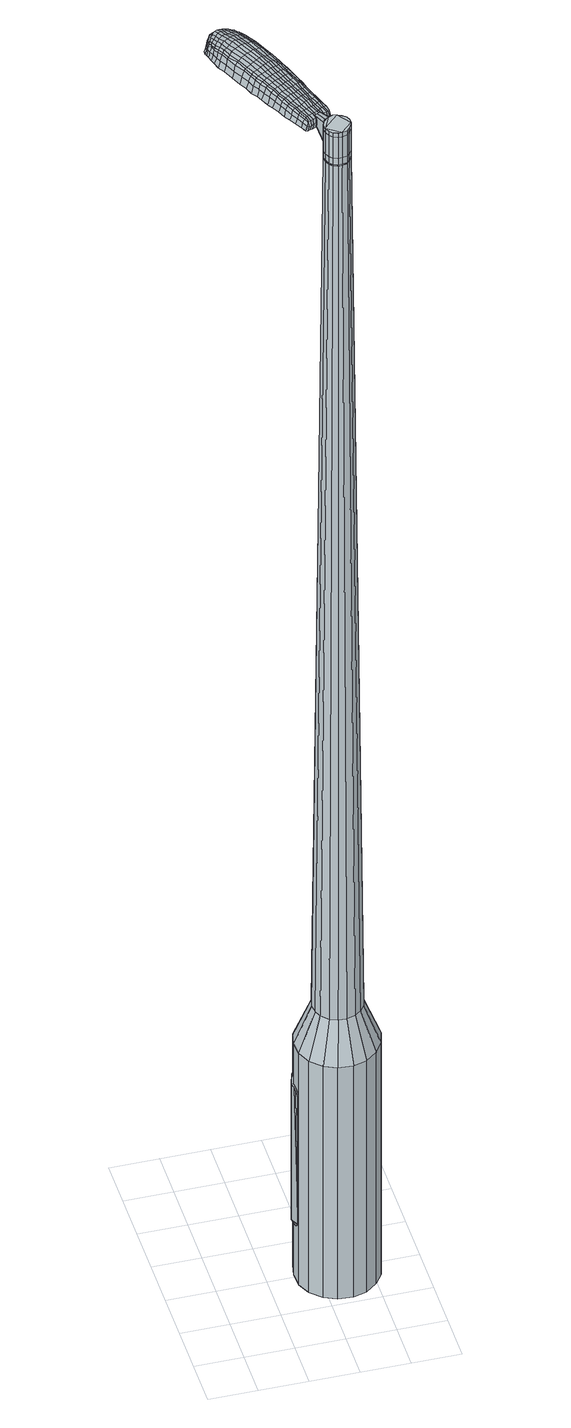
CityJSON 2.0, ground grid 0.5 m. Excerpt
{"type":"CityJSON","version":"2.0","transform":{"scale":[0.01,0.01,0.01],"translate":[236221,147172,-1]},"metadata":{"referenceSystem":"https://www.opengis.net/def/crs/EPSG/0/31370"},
"CityObjects":{
"object1":{"type":"GenericCityObject","attributes":{"cluster":479,"mean_distance_to_centroid":0.222,"new_centroid_x":236222.21,"new_centroid_y":147172.98,"mean_distance_to_camera":14.02,"H1":14.07,"H2":14.28,"Z_final":111.53,"cluster2":-1,"proj_x":236231.33,"proj_y":147168.62,"id_line":53788,"bearing_l":25.6,"distance":10.11,"orientation":"left","G_obj":115.6},"geometry":[{"type":"MultiSurface","lod":"2","boundaries":[[[0,1,2,3]],[[1,4,5,2]],[[4,6,7,5]],[[6,8,9,7]],[[8,10,11,9]],[[10,12,13,11]],[[12,14,15,13]],[[14,16,17,15]],[[16,18,19,17]],[[18,20,21,19]],[[20,22,23,21]],[[22,24,25,23]],[[24,26,27,25]],[[26,28,29,27]],[[28,30,31,29]],[[30,32,33,31]],[[32,34,35,33]],[[34,0,3,35]],[[36,37,38,39]],[[38,40,41,42]],[[41,43,42]],[[42,44,45,46]],[[45,47,46]],[[46,48,49,50]],[[49,51,50]],[[42,46,50,38]],[[50,52,39,38]],[[53,36,39]],[[2,5,7,35]],[[7,9,11,15]],[[11,13,15]],[[15,17,19,23]],[[19,21,23]],[[23,25,27,31]],[[27,29,31]],[[15,23,31,7]],[[31,33,35,7]],[[3,2,35]],[[1,0,54,55]],[[0,34,56,54]],[[34,32,57,56]],[[32,30,58,57]],[[30,28,59,58]],[[28,26,60,59]],[[26,24,61,60]],[[24,22,62,61]],[[22,20,63,62]],[[20,18,64,63]],[[18,16,65,64]],[[16,14,66,65]],[[14,12,67,66]],[[12,10,68,67]],[[10,8,69,68]],[[8,6,70,69]],[[6,4,71,70]],[[4,1,55,71]],[[55,54,72,73]],[[54,56,74,72]],[[56,57,75,74]],[[57,58,76,75]],[[58,59,77,76]],[[59,60,78,77]],[[60,61,79,78]],[[61,62,80,79]],[[62,63,81,80]],[[63,64,82,81]],[[64,65,83,82]],[[65,66,84,83]],[[66,67,85,84]],[[67,68,86,85]],[[68,69,87,86]],[[69,70,88,87]],[[70,71,89,88]],[[71,55,73,89]],[[72,90,91,92]],[[93,94,90,72]],[[75,95,94,93]],[[96,97,95,75]],[[77,98,97,96]],[[99,100,98,77]],[[101,102,100,99]],[[103,104,102,101]],[[81,105,104,103]],[[106,107,105,81]],[[83,108,107,106]],[[84,109,108,83]],[[85,110,109,84]],[[111,112,110,85]],[[113,114,112,111]],[[88,115,114,113]],[[89,116,115,88]],[[92,91,116,89]],[[117,118,119,120]],[[121,117,120,122]],[[123,121,122,124]],[[125,123,124,126]],[[127,125,126,128]],[[129,127,128,130]],[[131,129,130,132]],[[133,131,132,134]],[[135,133,134,136]],[[137,135,136,138]],[[139,137,138,140]],[[141,139,140,142]],[[143,141,142,144]],[[145,143,144,146]],[[147,145,146,148]],[[149,147,148,150]],[[73,72,92]],[[74,93,72]],[[74,75,93]],[[76,96,75]],[[76,77,96]],[[78,99,77]],[[78,79,101,99]],[[79,80,103,101]],[[80,81,103]],[[82,106,81]],[[82,83,106]],[[86,111,85]],[[86,87,113,111]],[[87,88,113]],[[73,92,89]],[[151,91,90]],[[151,116,91]],[[152,114,115]],[[152,153,112,114]],[[153,110,112]],[[154,107,108]],[[154,105,107]],[[155,104,105]],[[155,156,102,104]],[[156,157,100,102]],[[157,98,100]],[[158,97,98]],[[158,95,97]],[[159,94,95]],[[159,90,94]],[[39,52,149,160]],[[151,90,161,150]],[[53,39,160,118]],[[90,159,119,161]],[[36,53,118,117]],[[159,95,120,119]],[[37,36,117,121]],[[95,158,122,120]],[[38,37,121,123]],[[158,98,124,122]],[[40,38,123,125]],[[98,157,126,124]],[[41,40,125,127]],[[157,156,128,126]],[[43,41,127,129]],[[156,155,130,128]],[[42,43,129,131]],[[155,105,132,130]],[[44,42,131,133]],[[105,154,134,132]],[[45,44,133,135]],[[154,108,136,134]],[[47,45,135,137]],[[108,109,138,136]],[[46,47,137,139]],[[109,110,140,138]],[[48,46,139,141]],[[110,153,142,140]],[[49,48,141,143]],[[153,152,144,142]],[[51,49,143,145]],[[152,115,146,144]],[[50,51,145,147]],[[115,116,148,146]],[[52,50,147,149]],[[116,151,150,148]],[[149,150,162,163]],[[150,161,164,162]],[[161,119,165,164]],[[119,118,166,165]],[[118,160,167,166]],[[160,149,163,167]],[[168,169,170,171]],[[172,168,171,173]],[[168,172,174,175]],[[169,168,175,176]],[[177,178,179,180]],[[181,177,180,182]],[[177,181,183,184]],[[178,177,184,185]],[[186,187,188,189]],[[190,186,189,191]],[[186,190,192,193]],[[187,186,193,194]],[[195,196,197,198]],[[199,195,198,200]],[[195,199,201,202]],[[196,195,202,203]],[[204,205,206,207]],[[208,204,207,209]],[[204,208,210,211]],[[205,204,211,212]],[[213,214,215,216]],[[217,213,216,218]],[[213,217,219,220]],[[214,213,220,221]],[[222,223,224,225]],[[214,222,225,215]],[[222,214,221,226]],[[223,222,226,227]],[[228,229,230,231]],[[223,228,231,224]],[[228,223,227,232]],[[229,228,232,233]],[[234,172,173,235]],[[229,234,235,230]],[[234,229,233,236]],[[172,234,236,174]],[[237,238,239,240]],[[241,237,240,242]],[[237,241,243,244]],[[238,237,244,245]],[[246,247,248,249]],[[238,246,249,239]],[[246,238,245,250]],[[247,246,250,251]],[[252,253,254,255]],[[247,252,255,248]],[[252,247,251,256]],[[253,252,256,257]],[[258,259,260,261]],[[253,258,261,254]],[[258,253,257,262]],[[259,258,262,263]],[[264,169,176,265]],[[259,264,265,260]],[[264,259,263,266]],[[169,264,266,170]],[[267,268,269,270]],[[271,267,270,272]],[[267,271,273,274]],[[268,267,274,275]],[[276,277,278,279]],[[268,276,279,269]],[[276,268,275,280]],[[277,276,280,281]],[[282,283,284,285]],[[277,282,285,278]],[[282,277,281,286]],[[283,282,286,287]],[[288,181,182,289]],[[283,288,289,284]],[[288,283,287,290]],[[181,288,290,183]],[[291,292,293,294]],[[295,291,294,296]],[[291,295,297,298]],[[292,291,298,299]],[[300,301,302,303]],[[292,300,303,293]],[[300,292,299,304]],[[301,300,304,305]],[[306,307,308,309]],[[301,306,309,302]],[[306,301,305,310]],[[307,306,310,311]],[[312,313,314,315]],[[307,312,315,308]],[[312,307,311,316]],[[313,312,316,317]],[[318,178,185,319]],[[313,318,319,314]],[[318,313,317,320]],[[178,318,320,179]],[[321,207,206,322]],[[323,321,322,324]],[[321,323,325,326]],[[207,321,326,209]],[[327,323,324,328]],[[329,327,328,330]],[[327,329,331,332]],[[323,327,332,325]],[[333,329,330,334]],[[335,333,334,336]],[[333,335,337,338]],[[329,333,338,331]],[[339,335,336,340]],[[341,339,340,342]],[[339,341,343,344]],[[335,339,344,337]],[[345,341,342,346]],[[196,345,346,197]],[[345,196,203,347]],[[341,345,347,343]],[[348,349,194,193]],[[350,348,193,192]],[[348,350,351,352]],[[349,348,352,353]],[[354,355,353,352]],[[356,354,352,351]],[[354,356,357,358]],[[355,354,358,359]],[[360,361,359,358]],[[362,360,358,357]],[[360,362,363,364]],[[361,360,364,365]],[[366,367,365,364]],[[368,366,364,363]],[[366,368,201,199]],[[367,366,199,200]],[[369,370,371,372]],[[271,369,372,273]],[[369,271,272,373]],[[370,369,373,374]],[[375,190,191,376]],[[370,375,376,371]],[[375,370,374,377]],[[190,375,377,192]],[[378,379,380,381]],[[217,378,381,219]],[[378,217,218,382]],[[379,378,382,383]],[[384,385,386,387]],[[379,384,387,380]],[[384,379,383,388]],[[385,384,388,389]],[[390,187,194,391]],[[385,390,391,386]],[[390,385,389,392]],[[187,390,392,188]],[[393,394,395,396]],[[175,393,396,176]],[[393,175,174,397]],[[394,393,397,398]],[[399,400,401,402]],[[394,399,402,395]],[[399,394,398,403]],[[400,399,403,404]],[[405,198,197,406]],[[400,405,406,401]],[[405,400,404,407]],[[198,405,407,200]],[[408,409,410,411]],[[180,408,411,182]],[[408,180,179,412]],[[409,408,412,413]],[[414,202,201,415]],[[409,414,415,410]],[[414,409,413,416]],[[202,414,416,203]],[[417,418,419,420]],[[295,417,420,297]],[[417,295,296,421]],[[418,417,421,422]],[[423,208,209,424]],[[418,423,424,419]],[[423,418,422,425]],[[208,423,425,210]],[[426,427,428,429]],[[241,426,429,243]],[[426,241,242,430]],[[427,426,430,431]],[[432,433,434,435]],[[427,432,435,428]],[[432,427,431,436]],[[433,432,436,437]],[[438,205,212,439]],[[433,438,439,434]],[[438,433,437,440]],[[205,438,440,206]],[[441,442,431,430]],[[240,441,430,242]],[[441,240,239,443]],[[442,441,443,444]],[[445,446,437,436]],[[442,445,436,431]],[[445,442,444,447]],[[446,445,447,448]],[[449,322,206,440]],[[446,449,440,437]],[[449,446,448,450]],[[322,449,450,324]],[[451,452,453,454]],[[298,451,454,299]],[[451,298,297,420]],[[452,451,420,419]],[[455,326,325,456]],[[452,455,456,453]],[[455,452,419,424]],[[326,455,424,209]],[[457,458,444,443]],[[249,457,443,239]],[[457,249,248,459]],[[458,457,459,460]],[[461,462,448,447]],[[458,461,447,444]],[[461,458,460,463]],[[462,461,463,464]],[[465,328,324,450]],[[462,465,450,448]],[[465,462,464,466]],[[328,465,466,330]],[[467,468,469,470]],[[304,467,470,305]],[[467,304,299,454]],[[468,467,454,453]],[[471,332,331,472]],[[468,471,472,469]],[[471,468,453,456]],[[332,471,456,325]],[[473,474,460,459]],[[255,473,459,248]],[[473,255,254,475]],[[474,473,475,476]],[[477,478,464,463]],[[474,477,463,460]],[[477,474,476,479]],[[478,477,479,480]],[[481,334,330,466]],[[478,481,466,464]],[[481,478,480,482]],[[334,481,482,336]],[[483,484,485,486]],[[310,483,486,311]],[[483,310,305,470]],[[484,483,470,469]],[[487,338,337,488]],[[484,487,488,485]],[[487,484,469,472]],[[338,487,472,331]],[[489,490,476,475]],[[261,489,475,254]],[[489,261,260,491]],[[490,489,491,492]],[[493,494,480,479]],[[490,493,479,476]],[[493,490,492,495]],[[494,493,495,496]],[[497,340,336,482]],[[494,497,482,480]],[[497,494,496,498]],[[340,497,498,342]],[[499,500,501,502]],[[316,499,502,317]],[[499,316,311,486]],[[500,499,486,485]],[[503,344,343,504]],[[500,503,504,501]],[[503,500,485,488]],[[344,503,488,337]],[[505,506,492,491]],[[265,505,491,260]],[[505,265,176,396]],[[506,505,396,395]],[[507,508,496,495]],[[506,507,495,492]],[[507,506,395,402]],[[508,507,402,401]],[[509,346,342,498]],[[508,509,498,496]],[[509,508,401,406]],[[346,509,406,197]],[[510,511,413,412]],[[320,510,412,179]],[[510,320,317,502]],[[511,510,502,501]],[[512,347,203,416]],[[511,512,416,413]],[[512,511,501,504]],[[347,512,504,343]],[[513,514,374,373]],[[270,513,373,272]],[[513,270,269,515]],[[514,513,515,516]],[[517,350,192,377]],[[514,517,377,374]],[[517,514,516,518]],[[350,517,518,351]],[[519,520,521,522]],[[220,519,522,221]],[[519,220,219,381]],[[520,519,381,380]],[[523,524,525,526]],[[520,523,526,521]],[[523,520,380,387]],[[524,523,387,386]],[[527,349,353,528]],[[524,527,528,525]],[[527,524,386,391]],[[349,527,391,194]],[[529,530,516,515]],[[279,529,515,269]],[[529,279,278,531]],[[530,529,531,532]],[[533,356,351,518]],[[530,533,518,516]],[[533,530,532,534]],[[356,533,534,357]],[[535,536,537,538]],[[226,535,538,227]],[[535,226,221,522]],[[536,535,522,521]],[[539,540,541,542]],[[536,539,542,537]],[[539,536,521,526]],[[540,539,526,525]],[[543,355,359,544]],[[540,543,544,541]],[[543,540,525,528]],[[355,543,528,353]],[[545,546,532,531]],[[285,545,531,278]],[[545,285,284,547]],[[546,545,547,548]],[[549,362,357,534]],[[546,549,534,532]],[[549,546,548,550]],[[362,549,550,363]],[[551,552,553,554]],[[232,551,554,233]],[[551,232,227,538]],[[552,551,538,537]],[[555,556,557,558]],[[552,555,558,553]],[[555,552,537,542]],[[556,555,542,541]],[[559,361,365,560]],[[556,559,560,557]],[[559,556,541,544]],[[361,559,544,359]],[[561,562,548,547]],[[289,561,547,284]],[[561,289,182,411]],[[562,561,411,410]],[[563,368,363,550]],[[562,563,550,548]],[[563,562,410,415]],[[368,563,415,201]],[[564,565,398,397]],[[236,564,397,174]],[[564,236,233,554]],[[565,564,554,553]],[[566,567,404,403]],[[565,566,403,398]],[[566,565,553,558]],[[567,566,558,557]],[[568,367,200,407]],[[567,568,407,404]],[[568,567,557,560]],[[367,568,560,365]],[[569,570,571,572]],[[572,571,573,574]],[[575,573,571,576]],[[576,571,570,577]],[[578,579,580,581]],[[581,580,582,583]],[[584,582,580,585]],[[585,580,579,586]],[[587,588,589,590]],[[590,589,591,592]],[[593,591,589,594]],[[594,589,588,595]],[[596,597,598,599]],[[599,598,600,601]],[[602,600,598,603]],[[603,598,597,604]],[[605,606,607,608]],[[608,607,609,610]],[[611,609,607,612]],[[612,607,606,613]],[[614,615,616,617]],[[617,616,618,619]],[[620,618,616,621]],[[621,616,615,622]],[[623,624,625,626]],[[626,625,615,614]],[[622,615,625,627]],[[627,625,624,628]],[[629,630,631,632]],[[632,631,624,623]],[[628,624,631,633]],[[633,631,630,634]],[[574,573,635,636]],[[636,635,630,629]],[[634,630,635,637]],[[637,635,573,575]],[[638,639,640,641]],[[641,640,642,643]],[[644,642,640,645]],[[645,640,639,646]],[[647,648,649,650]],[[650,649,639,638]],[[646,639,649,651]],[[651,649,648,652]],[[653,654,655,656]],[[656,655,648,647]],[[652,648,655,657]],[[657,655,654,658]],[[659,660,661,662]],[[662,661,654,653]],[[658,654,661,663]],[[663,661,660,664]],[[577,570,665,666]],[[666,665,660,659]],[[664,660,665,667]],[[667,665,570,569]],[[668,669,670,671]],[[671,670,672,673]],[[674,672,670,675]],[[675,670,669,676]],[[677,678,679,680]],[[680,679,669,668]],[[676,669,679,681]],[[681,679,678,682]],[[683,684,685,686]],[[686,685,678,677]],[[682,678,685,687]],[[687,685,684,688]],[[583,582,689,690]],[[690,689,684,683]],[[688,684,689,691]],[[691,689,582,584]],[[692,693,694,695]],[[695,694,696,697]],[[698,696,694,699]],[[699,694,693,700]],[[701,702,703,704]],[[704,703,693,692]],[[700,693,703,705]],[[705,703,702,706]],[[707,708,709,710]],[[710,709,702,701]],[[706,702,709,711]],[[711,709,708,712]],[[713,714,715,716]],[[716,715,708,707]],[[712,708,715,717]],[[717,715,714,718]],[[586,579,719,720]],[[720,719,714,713]],[[718,714,719,721]],[[721,719,579,578]],[[605,608,722,723]],[[723,722,724,725]],[[726,724,722,727]],[[727,722,608,610]],[[725,724,728,729]],[[729,728,730,731]],[[732,730,728,733]],[[733,728,724,726]],[[731,730,734,735]],[[735,734,736,737]],[[738,736,734,739]],[[739,734,730,732]],[[737,736,740,741]],[[741,740,742,743]],[[744,742,740,745]],[[745,740,736,738]],[[743,742,746,747]],[[747,746,597,596]],[[604,597,746,748]],[[748,746,742,744]],[[595,749,750,594]],[[594,750,751,593]],[[752,751,750,753]],[[753,750,749,754]],[[754,755,756,753]],[[753,756,757,752]],[[758,757,756,759]],[[759,756,755,760]],[[760,761,762,759]],[[759,762,763,758]],[[764,763,762,765]],[[765,762,761,766]],[[766,767,768,765]],[[765,768,769,764]],[[602,769,768,600]],[[600,768,767,601]],[[770,771,772,773]],[[773,772,672,674]],[[673,672,772,774]],[[774,772,771,775]],[[592,591,776,777]],[[777,776,771,770]],[[775,771,776,778]],[[778,776,591,593]],[[779,780,781,782]],[[782,781,618,620]],[[619,618,781,783]],[[783,781,780,784]],[[785,786,787,788]],[[788,787,780,779]],[[784,780,787,789]],[[789,787,786,790]],[[595,588,791,792]],[[792,791,786,785]],[[790,786,791,793]],[[793,791,588,587]],[[794,795,796,797]],[[797,796,576,577]],[[575,576,796,798]],[[798,796,795,799]],[[800,801,802,803]],[[803,802,795,794]],[[799,795,802,804]],[[804,802,801,805]],[[596,599,806,807]],[[807,806,801,800]],[[805,801,806,808]],[[808,806,599,601]],[[809,810,811,812]],[[812,811,581,583]],[[578,581,811,813]],[[813,811,810,814]],[[602,603,815,816]],[[816,815,810,809]],[[814,810,815,817]],[[817,815,603,604]],[[818,819,820,821]],[[821,820,696,698]],[[697,696,820,822]],[[822,820,819,823]],[[610,609,824,825]],[[825,824,819,818]],[[823,819,824,826]],[[826,824,609,611]],[[827,828,829,830]],[[830,829,642,644]],[[643,642,829,831]],[[831,829,828,832]],[[833,834,835,836]],[[836,835,828,827]],[[832,828,835,837]],[[837,835,834,838]],[[613,606,839,840]],[[840,839,834,833]],[[838,834,839,841]],[[841,839,606,605]],[[832,842,843,831]],[[831,843,641,643]],[[638,641,843,844]],[[844,843,842,845]],[[838,846,847,837]],[[837,847,842,832]],[[845,842,847,848]],[[848,847,846,849]],[[605,723,163,841]],[[841,163,846,838]],[[849,846,163,850]],[[850,163,723,725]],[[851,852,853,854]],[[854,853,699,700]],[[698,699,853,821]],[[821,853,852,818]],[[726,727,855,856]],[[856,855,852,851]],[[818,852,855,825]],[[825,855,727,610]],[[845,857,858,844]],[[844,858,650,638]],[[647,650,858,859]],[[859,858,857,860]],[[849,861,862,848]],[[848,862,857,845]],[[860,857,862,863]],[[863,862,861,864]],[[725,729,865,850]],[[850,865,861,849]],[[864,861,865,866]],[[866,865,729,731]],[[867,868,869]],[[869,868,705,706]],[[700,705,868,854]],[[854,868,851]],[[732,733,870,871]],[[871,870,868,867]],[[851,868,870,856]],[[856,870,733,726]],[[860,872,873,859]],[[859,873,656,647]],[[653,656,873,874]],[[874,873,872,875]],[[864,876,877,863]],[[863,877,872,860]],[[875,872,877,878]],[[878,877,876,879]],[[731,735,880,866]],[[866,880,876,864]],[[879,876,880,881]],[[881,880,735,737]],[[882,883,884,885]],[[885,884,711,712]],[[706,711,884,869]],[[869,884,883,867]],[[738,739,886,887]],[[887,886,883,882]],[[867,883,886,871]],[[871,886,739,732]],[[875,888,889,874]],[[874,889,662,653]],[[659,662,889,890]],[[890,889,888,891]],[[879,892,893,878]],[[878,893,888,875]],[[891,888,893,894]],[[894,893,892,895]],[[737,741,896,881]],[[881,896,892,879]],[[895,892,896,897]],[[897,896,741,743]],[[898,899,900,901]],[[901,900,717,718]],[[712,717,900,885]],[[885,900,899,882]],[[744,745,902,903]],[[903,902,899,898]],[[882,899,902,887]],[[887,902,745,738]],[[891,904,905,890]],[[890,905,666,659]],[[577,666,905,797]],[[797,905,904,794]],[[895,906,907,894]],[[894,907,904,891]],[[794,904,907,803]],[[803,907,906,800]],[[743,747,908,897]],[[897,908,906,895]],[[800,906,908,807]],[[807,908,747,596]],[[814,909,910,813]],[[813,910,721,578]],[[718,721,910,901]],[[901,910,909,898]],[[604,748,911,817]],[[817,911,909,814]],[[898,909,911,903]],[[903,911,748,744]],[[775,912,913,774]],[[774,913,671,673]],[[668,671,913,914]],[[914,913,912,915]],[[593,751,916,778]],[[778,916,912,775]],[[915,912,916,917]],[[917,916,751,752]],[[918,919,920,921]],[[921,920,621,622]],[[620,621,920,782]],[[782,920,919,779]],[[922,923,924,925]],[[925,924,919,918]],[[779,919,924,788]],[[788,924,923,785]],[[754,749,926,927]],[[927,926,923,922]],[[785,923,926,792]],[[792,926,749,595]],[[915,928,929,914]],[[914,929,680,668]],[[677,680,929,930]],[[930,929,928,931]],[[752,757,932,917]],[[917,932,928,915]],[[931,928,932,933]],[[933,932,757,758]],[[934,935,936,937]],[[937,936,627,628]],[[622,627,936,921]],[[921,936,935,918]],[[938,939,940,941]],[[941,940,935,934]],[[918,935,940,925]],[[925,940,939,922]],[[760,755,942,943]],[[943,942,939,938]],[[922,939,942,927]],[[927,942,755,754]],[[931,944,945,930]],[[930,945,686,677]],[[683,686,945,946]],[[946,945,944,947]],[[758,763,948,933]],[[933,948,944,931]],[[947,944,948,949]],[[949,948,763,764]],[[950,951,952,953]],[[953,952,633,634]],[[628,633,952,937]],[[937,952,951,934]],[[954,955,956,957]],[[957,956,951,950]],[[934,951,956,941]],[[941,956,955,938]],[[766,761,958,959]],[[959,958,955,954]],[[938,955,958,943]],[[943,958,761,760]],[[947,960,961,946]],[[946,961,690,683]],[[583,690,961,812]],[[812,961,960,809]],[[764,769,962,949]],[[949,962,960,947]],[[809,960,962,816]],[[816,962,769,602]],[[799,963,964,798]],[[798,964,637,575]],[[634,637,964,953]],[[953,964,963,950]],[[805,965,966,804]],[[804,966,963,799]],[[950,963,966,957]],[[957,966,965,954]],[[601,767,967,808]],[[808,967,965,805]],[[954,965,967,959]],[[959,967,767,766]],[[569,572,171,170]],[[572,574,173,171]],[[584,585,184,183]],[[585,586,185,184]],[[587,590,189,188]],[[590,592,191,189]],[[611,612,211,210]],[[612,613,212,211]],[[614,617,216,215]],[[617,619,218,216]],[[623,626,225,224]],[[626,614,215,225]],[[629,632,231,230]],[[632,623,224,231]],[[574,636,235,173]],[[636,629,230,235]],[[644,645,244,243]],[[645,646,245,244]],[[646,651,250,245]],[[651,652,251,250]],[[652,657,256,251]],[[657,658,257,256]],[[658,663,262,257]],[[663,664,263,262]],[[664,667,266,263]],[[667,569,170,266]],[[674,675,274,273]],[[675,676,275,274]],[[676,681,280,275]],[[681,682,281,280]],[[682,687,286,281]],[[687,688,287,286]],[[688,691,290,287]],[[691,584,183,290]],[[692,695,294,293]],[[695,697,296,294]],[[701,704,303,302]],[[704,692,293,303]],[[707,710,309,308]],[[710,701,302,309]],[[713,716,315,314]],[[716,707,308,315]],[[586,720,319,185]],[[720,713,314,319]],[[770,773,372,371]],[[773,674,273,372]],[[592,777,376,191]],[[777,770,371,376]],[[619,783,382,218]],[[783,784,383,382]],[[784,789,388,383]],[[789,790,389,388]],[[790,793,392,389]],[[793,587,188,392]],[[697,822,421,296]],[[822,823,422,421]],[[823,826,425,422]],[[826,611,210,425]],[[827,830,429,428]],[[830,644,243,429]],[[833,836,435,434]],[[836,827,428,435]],[[613,840,439,212]],[[840,833,434,439]],[[968,969,970,971]],[[972,973,971,970]],[[974,975,976,977]],[[978,979,980,981]],[[969,982,983,970]],[[984,972,970,983]],[[985,974,977,986]],[[987,988,979,978]],[[982,989,990,983]],[[990,991,984,983]],[[992,985,986,993]],[[994,988,987,995]],[[989,996,997,990]],[[997,998,991,990]],[[999,992,993,1000]],[[1001,994,995,1002]],[[1003,1004,1005,1006]],[[1007,1008,1004,1003]],[[1007,1009,1010,1008]],[[1009,1011,1012,1010]],[[1013,1014,1015,1016]],[[1017,1018,1014,1013]],[[1019,1020,1018,1017]],[[1021,1022,1020,1019]],[[1016,1005,1004,1013]],[[1013,1004,1008,1017]],[[1008,1010,1019,1017]],[[1010,1012,1021,1019]],[[977,976,973,972]],[[986,977,972,984]],[[991,993,986,984]],[[998,1000,993,991]],[[978,981,975,974]],[[987,978,974,985]],[[995,987,985,992]],[[1002,995,992,999]],[[979,1003,1006,980]],[[988,1007,1003,979]],[[1009,1007,988,994]],[[1011,1009,994,1001]],[[1023,1024,1025,1026]],[[1025,1027,1028,1029]],[[1025,1029,1030,1031]],[[1025,1031,1026]],[[1032,1023,1026,1033]],[[1034,1033,1026,1035]],[[1036,1035,1026]],[[1037,1025,1024,1038]],[[1039,1037,1038,1040]],[[1041,1039,1040,1042]],[[1043,1041,1042,1044]],[[1045,1043,1044,1046]],[[1046,1047,1048,1049]],[[1046,1049,1050,1051]],[[1046,1051,1052,1053]],[[1052,1054,1055,1056]],[[1052,1056,1057,1058]],[[1052,1058,1053]],[[1046,1053,1045]],[[1059,1060,1024,1023]],[[1061,1062,1027,1025]],[[1063,1064,1036,1026]],[[1060,1065,1038,1024]],[[1066,1061,1025,1037]],[[1065,1067,1040,1038]],[[1068,1066,1037,1039]],[[1067,1069,1042,1040]],[[1070,1068,1039,1041]],[[1069,1071,1044,1042]],[[1072,1070,1041,1043]],[[1071,1073,1046,1044]],[[1074,1072,1043,1045]],[[1073,1075,1047,1046]],[[1076,1077,1054,1052]],[[1078,1074,1045,1053]],[[1048,1047,1075,1079]],[[1049,1048,1079,1080]],[[1050,1049,1080,1081]],[[1051,1050,1081,1082]],[[1052,1051,1082,1076]],[[1083,1059,1023,1032]],[[1084,1083,1032,1033]],[[1085,1084,1033,1034]],[[1086,1085,1034,1035]],[[1064,1086,1035,1036]],[[1028,1027,1062,1087]],[[1055,1054,1077,1088]],[[1029,1028,1087,1089]],[[1030,1029,1089,1090]],[[1031,1030,1090,1091]],[[1026,1031,1091,1063]],[[1056,1055,1088,1092]],[[1057,1056,1092,1093]],[[1058,1057,1093,1094]],[[1053,1058,1094,1078]]]}]}
},
"vertices":[
[101,137,384],[115,141,384],[115,141,96],[101,137,96],[129,140,384],[129,140,96],[143,134,384],[143,134,96],[153,124,384],[153,124,96],[160,111,384],[160,111,96],[161,96,384],[161,96,96],[157,82,384],[157,82,96],[149,70,384],[149,70,96],[137,61,384],[137,61,96],[123,57,384],[123,57,96],[108,58,384],[108,58,96],[95,64,384],[95,64,96],[84,75,384],[84,75,96],[78,88,384],[78,88,96],[77,103,384],[77,103,96],[80,117,384],[80,117,96],[89,129,384],[89,129,96],[107,105,1524],[105,100,1524],[106,96,1524],[113,111,1524],[108,91,1524],[111,88,1524],[120,86,1524],[116,86,1524],[125,87,1524],[128,90,1524],[132,98,1524],[131,94,1524],[132,103,1524],[130,107,1524],[122,112,1524],[126,110,1524],[118,113,1524],[109,109,1524],[108,122,429],[116,124,429],[101,117,429],[96,110,429],[94,101,429],[95,92,429],[98,85,429],[105,78,429],[113,75,429],[121,74,429],[130,77,429],[137,82,429],[142,89,429],[144,97,429],[143,106,429],[139,114,429],[133,120,429],[125,124,429],[113,111,1483],[118,113,1483],[109,109,1483],[107,105,1483],[105,100,1483],[106,96,1483],[108,91,1483],[111,88,1483],[116,86,1483],[120,86,1483],[125,87,1483],[128,90,1483],[131,94,1483],[132,98,1483],[132,103,1483],[130,107,1483],[126,110,1483],[122,112,1483],[113,111,1485],[118,112,1485],[118,112,1483],[110,108,1483],[110,108,1485],[107,105,1485],[106,100,1483],[106,100,1485],[106,96,1485],[108,92,1483],[108,92,1485],[112,89,1483],[112,89,1485],[116,87,1483],[116,87,1485],[120,86,1485],[124,88,1483],[124,88,1485],[128,90,1485],[131,94,1485],[132,98,1485],[131,103,1483],[131,103,1485],[129,107,1483],[129,107,1485],[126,110,1485],[122,112,1485],[107,105,1519],[109,109,1519],[109,109,1493],[107,105,1493],[105,100,1519],[105,100,1493],[106,96,1519],[106,96,1493],[108,91,1519],[108,91,1493],[111,88,1519],[111,88,1493],[116,86,1519],[116,86,1493],[120,86,1519],[120,86,1493],[125,87,1519],[125,87,1493],[128,90,1519],[128,90,1493],[131,94,1519],[131,94,1493],[132,98,1519],[132,98,1493],[132,103,1519],[132,103,1493],[130,107,1519],[130,107,1493],[126,110,1519],[126,110,1493],[122,112,1519],[122,112,1493],[118,113,1519],[118,113,1493],[118,113,1485],[130,107,1485],[132,103,1485],[125,87,1485],[116,86,1485],[111,88,1485],[108,91,1485],[105,100,1485],[109,109,1485],[113,111,1519],[113,111,1493],[108,130,1513],[108,130,1518],[105,128,1513],[102,127,1513],[102,127,1518],[105,128,1518],[91,203,1519],[93,197,1518],[94,199,1509],[91,205,1510],[87,211,1519],[88,213,1510],[86,210,1526],[90,202,1525],[92,195,1525],[56,187,1519],[59,181,1518],[61,181,1525],[58,187,1525],[52,195,1519],[54,195,1526],[50,195,1510],[54,188,1510],[57,181,1509],[40,261,1519],[43,262,1519],[43,263,1513],[39,262,1513],[37,258,1519],[36,259,1513],[37,257,1524],[41,259,1524],[44,261,1524],[72,194,1530],[75,187,1529],[78,189,1529],[75,195,1530],[68,202,1531],[71,204,1531],[65,201,1530],[69,192,1530],[72,186,1529],[107,121,1512],[109,122,1512],[109,124,1517],[107,122,1517],[104,120,1512],[104,121,1517],[104,121,1506],[107,122,1506],[109,123,1506],[64,256,1519],[66,254,1519],[66,255,1512],[65,258,1512],[62,258,1518],[63,260,1512],[62,257,1522],[63,256,1523],[65,253,1524],[68,249,1519],[71,245,1519],[72,246,1512],[69,251,1512],[67,248,1524],[70,243,1525],[74,239,1519],[77,232,1519],[78,234,1511],[75,241,1511],[73,238,1526],[76,231,1526],[82,222,1519],[83,224,1510],[81,221,1526],[119,135,1513],[116,142,1513],[115,141,1518],[118,134,1517],[120,130,1512],[119,130,1516],[121,131,1506],[119,136,1507],[116,144,1507],[113,149,1514],[110,156,1515],[109,155,1520],[112,148,1519],[114,151,1507],[111,158,1507],[107,163,1515],[105,170,1516],[104,169,1522],[106,162,1521],[108,165,1508],[105,172,1508],[102,177,1517],[99,184,1517],[98,182,1524],[101,175,1523],[103,179,1508],[100,185,1509],[96,190,1518],[95,189,1524],[97,192,1509],[31,242,1519],[32,238,1519],[34,239,1524],[32,242,1523],[31,244,1518],[32,244,1522],[29,244,1512],[30,242,1512],[31,239,1512],[34,234,1519],[36,228,1519],[37,229,1525],[35,234,1524],[32,234,1512],[34,229,1512],[38,223,1519],[42,216,1519],[43,216,1526],[40,223,1526],[36,223,1511],[40,216,1511],[47,205,1519],[48,205,1526],[45,206,1510],[91,122,1513],[88,129,1513],[86,129,1507],[90,123,1507],[94,117,1512],[93,118,1506],[95,119,1516],[93,122,1517],[89,129,1518],[84,135,1514],[80,142,1515],[79,142,1507],[82,136,1507],[85,135,1519],[82,142,1520],[77,149,1515],[73,155,1516],[71,156,1508],[75,149,1508],[78,148,1521],[75,155,1522],[70,162,1517],[66,168,1517],[64,169,1509],[68,162,1508],[71,161,1523],[68,168,1524],[63,174,1518],[61,175,1509],[64,174,1524],[104,127,1519],[107,128,1519],[101,134,1520],[103,135,1520],[98,133,1520],[102,126,1519],[98,141,1522],[100,142,1522],[94,147,1523],[97,149,1523],[92,146,1523],[95,139,1521],[91,154,1524],[94,155,1524],[88,161,1525],[91,162,1525],[85,159,1525],[88,153,1524],[85,167,1526],[87,169,1526],[82,174,1527],[84,175,1527],[78,173,1527],[82,166,1526],[78,181,1528],[81,182,1528],[75,179,1528],[42,257,1527],[45,258,1527],[39,254,1526],[41,250,1527],[44,253,1528],[47,254,1528],[46,247,1529],[50,248,1529],[43,244,1528],[46,238,1530],[50,240,1530],[53,242,1530],[53,234,1531],[56,235,1531],[49,231,1530],[53,223,1531],[57,225,1531],[60,227,1531],[62,214,1531],[66,215,1531],[59,212,1531],[31,246,1518],[32,249,1519],[31,250,1513],[29,247,1513],[32,245,1523],[33,248,1523],[34,254,1519],[33,254,1513],[35,253,1524],[60,260,1518],[58,261,1518],[58,260,1523],[60,258,1523],[61,261,1513],[58,262,1513],[55,262,1519],[51,263,1519],[51,262,1524],[55,261,1523],[55,263,1513],[51,264,1513],[47,263,1519],[48,262,1524],[47,264,1513],[88,201,1528],[87,200,1528],[89,194,1528],[91,195,1527],[85,209,1528],[83,208,1529],[84,199,1529],[81,198,1530],[84,191,1529],[87,193,1528],[80,208,1529],[77,206,1530],[78,197,1530],[81,190,1529],[74,205,1531],[59,187,1528],[61,188,1529],[57,196,1529],[55,195,1528],[62,181,1527],[64,182,1528],[65,190,1529],[61,198,1530],[68,184,1528],[96,116,1512],[98,117,1512],[98,118,1517],[96,118,1517],[95,117,1506],[97,118,1506],[101,118,1512],[101,120,1517],[100,119,1506],[120,128,1512],[119,127,1512],[119,128,1506],[121,129,1506],[119,128,1517],[118,128,1517],[117,126,1512],[114,125,1512],[114,126,1506],[117,127,1506],[116,127,1517],[113,126,1517],[112,124,1512],[112,125,1506],[111,125,1517],[117,133,1519],[115,133,1519],[114,140,1520],[113,140,1520],[113,132,1519],[111,131,1519],[110,139,1520],[108,137,1520],[109,129,1519],[106,136,1520],[94,122,1519],[96,123,1519],[92,130,1520],[90,129,1520],[98,125,1519],[95,131,1520],[111,147,1521],[110,146,1521],[108,154,1522],[107,153,1522],[107,145,1521],[105,144,1521],[104,152,1522],[102,151,1523],[103,143,1522],[99,150,1523],[87,136,1521],[89,136,1521],[85,143,1522],[83,142,1522],[92,138,1521],[88,145,1522],[105,161,1523],[104,160,1523],[102,168,1524],[101,167,1524],[101,159,1523],[99,158,1524],[99,166,1525],[96,165,1525],[96,157,1524],[93,163,1525],[80,149,1523],[82,150,1523],[78,156,1524],[76,155,1524],[85,151,1524],[81,158,1525],[100,174,1525],[98,174,1525],[97,181,1526],[95,180,1526],[96,173,1526],[93,171,1526],[93,179,1527],[90,178,1527],[90,170,1526],[87,177,1527],[73,162,1525],[75,163,1525],[71,169,1526],[69,168,1526],[78,164,1526],[75,171,1527],[94,188,1527],[92,187,1527],[90,186,1527],[87,185,1528],[84,183,1528],[66,175,1527],[68,176,1527],[71,177,1528],[33,243,1525],[34,246,1525],[34,240,1526],[35,243,1526],[36,250,1526],[38,246,1527],[61,256,1525],[59,257,1525],[61,254,1526],[63,253,1525],[56,259,1525],[52,259,1526],[54,255,1527],[58,255,1526],[49,259,1526],[51,255,1527],[36,235,1526],[37,237,1527],[38,230,1527],[40,232,1528],[40,241,1528],[43,235,1529],[66,249,1526],[64,249,1527],[66,244,1528],[69,243,1527],[61,250,1527],[57,250,1528],[60,244,1529],[64,244,1528],[53,249,1528],[57,243,1530],[41,224,1528],[43,226,1529],[44,216,1528],[46,218,1529],[46,228,1529],[49,221,1530],[71,238,1528],[69,238,1528],[73,230,1529],[75,231,1528],[67,238,1529],[63,237,1530],[67,229,1530],[70,230,1530],[60,236,1530],[64,228,1531],[50,206,1529],[52,207,1529],[55,210,1530],[80,220,1528],[78,220,1529],[75,219,1530],[72,218,1530],[69,217,1531],[92,198,1509],[92,196,1518],[89,203,1518],[90,205,1509],[85,211,1519],[86,212,1510],[84,209,1525],[88,201,1525],[91,195,1525],[63,182,1525],[61,182,1518],[57,188,1518],[59,188,1525],[54,196,1519],[55,195,1525],[52,196,1510],[56,189,1509],[59,182,1509],[44,261,1513],[44,260,1519],[41,259,1519],[41,260,1513],[38,257,1519],[38,257,1513],[39,255,1524],[42,258,1524],[45,259,1524],[78,189,1528],[75,188,1528],[72,194,1529],[75,196,1529],[68,203,1529],[71,204,1529],[65,201,1529],[69,193,1529],[72,186,1528],[108,125,1516],[108,125,1512],[106,123,1512],[106,124,1516],[103,122,1512],[103,123,1516],[103,123,1506],[106,124,1506],[108,125,1506],[65,254,1512],[64,252,1519],[62,255,1518],[63,256,1512],[61,257,1518],[62,258,1512],[60,256,1522],[61,254,1523],[63,252,1523],[70,245,1512],[69,244,1519],[66,248,1519],[67,250,1512],[66,247,1524],[68,242,1525],[76,233,1511],[76,231,1519],[72,238,1519],[73,240,1511],[71,237,1525],[75,230,1526],[80,221,1519],[81,223,1510],[79,220,1526],[113,140,1518],[114,142,1513],[117,135,1513],[116,134,1517],[118,130,1512],[117,130,1515],[119,131,1506],[117,136,1506],[115,143,1507],[108,154,1520],[108,155,1514],[111,149,1514],[110,147,1519],[112,150,1507],[109,157,1507],[102,168,1522],[103,169,1516],[106,162,1515],[105,161,1521],[106,164,1508],[103,171,1508],[96,181,1523],[97,183,1517],[100,176,1516],[99,175,1522],[101,178,1508],[98,185,1508],[94,190,1517],[93,188,1524],[95,191,1509],[35,239,1523],[34,239,1519],[33,242,1518],[34,242,1523],[33,244,1518],[34,244,1522],[31,244,1512],[32,242,1512],[33,239,1512],[39,229,1525],[38,229,1519],[36,234,1519],[37,235,1524],[34,235,1512],[36,230,1512],[45,216,1526],[43,217,1519],[40,224,1519],[42,224,1525],[38,224,1511],[41,217,1511],[48,206,1519],[50,206,1526],[46,207,1510],[88,130,1507],[89,130,1513],[93,123,1513],[92,124,1506],[96,119,1512],[94,119,1506],[96,120,1515],[94,123,1517],[91,130,1518],[80,143,1507],[82,143,1514],[86,136,1514],[84,137,1507],[87,136,1519],[83,143,1520],[73,157,1508],[75,156,1516],[78,150,1515],[77,150,1508],[80,149,1521],[76,156,1522],[66,170,1508],[68,169,1517],[71,163,1516],[69,163,1508],[73,162,1522],[69,169,1523],[64,175,1517],[62,176,1509],[66,175,1524],[104,128,1518],[106,129,1518],[101,135,1519],[103,136,1519],[98,133,1519],[101,127,1518],[98,141,1520],[100,142,1520],[94,148,1521],[97,149,1521],[92,147,1521],[95,140,1520],[91,155,1523],[94,156,1523],[88,161,1524],[90,163,1524],[85,160,1524],[88,153,1523],[85,168,1525],[87,169,1525],[81,175,1526],[84,176,1526],[78,173,1526],[82,167,1525],[78,181,1527],[81,183,1527],[75,180,1527],[46,257,1526],[43,256,1526],[40,253,1525],[41,250,1526],[44,252,1526],[47,253,1526],[50,248,1528],[47,246,1528],[44,244,1527],[47,238,1528],[50,240,1529],[53,241,1529],[56,235,1530],[53,233,1530],[50,231,1529],[54,223,1530],[57,225,1530],[60,227,1530],[65,215,1530],[62,214,1530],[59,212,1530],[32,249,1513],[34,248,1518],[33,246,1518],[31,246,1512],[34,245,1523],[35,247,1523],[36,253,1519],[35,253,1513],[36,251,1523],[57,258,1523],[57,259,1518],[59,258,1518],[59,256,1523],[60,259,1512],[58,260,1512],[51,260,1523],[51,261,1519],[54,260,1519],[54,259,1523],[54,261,1513],[51,262,1513],[47,261,1519],[48,260,1524],[47,262,1513],[89,194,1527],[86,200,1527],[87,201,1527],[90,194,1526],[84,209,1527],[82,208,1528],[83,192,1528],[80,198,1528],[83,199,1528],[86,193,1527],[80,207,1528],[77,206,1529],[78,197,1529],[81,190,1528],[74,205,1529],[58,197,1528],[61,189,1527],[60,188,1527],[56,196,1527],[63,182,1526],[65,183,1527],[65,191,1528],[61,199,1528],[68,184,1527],[97,120,1516],[97,119,1512],[96,118,1512],[96,120,1516],[95,119,1506],[96,120,1506],[100,121,1512],[100,122,1516],[99,121,1506],[118,130,1506],[118,129,1512],[119,129,1512],[119,130,1506],[118,130,1516],[117,130,1516],[113,128,1506],[113,127,1512],[116,128,1512],[116,129,1506],[115,129,1516],[113,127,1516],[111,126,1512],[111,127,1506],[110,126,1516],[115,133,1518],[116,134,1518],[113,140,1519],[112,140,1519],[111,131,1518],[113,133,1518],[110,139,1519],[108,138,1519],[105,137,1519],[92,130,1519],[95,124,1518],[94,124,1518],[91,130,1519],[98,126,1518],[95,132,1519],[109,147,1520],[110,147,1520],[107,154,1521],[106,154,1521],[105,145,1520],[107,146,1520],[104,153,1521],[102,151,1521],[102,144,1520],[99,150,1521],[85,144,1521],[88,137,1520],[84,143,1521],[92,138,1520],[88,145,1521],[103,160,1522],[104,161,1522],[101,168,1523],[100,167,1523],[99,158,1522],[101,159,1522],[98,166,1523],[95,165,1524],[96,157,1523],[93,164,1524],[78,157,1523],[82,150,1522],[81,150,1522],[77,156,1523],[85,152,1522],[81,158,1523],[97,174,1524],[98,174,1524],[95,181,1525],[94,181,1525],[92,172,1525],[95,173,1524],[92,180,1525],[89,178,1526],[90,170,1525],[87,177,1526],[71,170,1525],[75,163,1524],[74,163,1524],[70,169,1525],[78,165,1524],[75,171,1525],[92,187,1526],[93,188,1526],[86,185,1527],[89,186,1526],[84,184,1527],[68,176,1526],[67,176,1526],[71,178,1526],[35,246,1524],[35,243,1524],[36,240,1525],[36,242,1525],[37,249,1525],[39,246,1525],[60,253,1525],[58,256,1524],[60,255,1524],[62,252,1525],[54,254,1526],[52,258,1525],[55,257,1524],[57,254,1525],[49,258,1525],[51,254,1526],[38,237,1526],[38,235,1526],[40,230,1526],[41,232,1527],[41,241,1526],[44,235,1527],[66,243,1527],[63,248,1526],[65,248,1526],[67,242,1526],[60,243,1528],[57,249,1527],[60,249,1526],[63,243,1527],[53,249,1527],[56,242,1528],[43,226,1527],[42,224,1527],[46,217,1527],[47,218,1528],[46,229,1528],[50,221,1529],[72,230,1528],[69,237,1527],[70,237,1527],[74,230,1527],[66,229,1529],[63,237,1529],[66,237,1528],[70,230,1528],[59,236,1529],[63,228,1530],[52,208,1528],[51,206,1528],[55,210,1529],[77,219,1528],[79,219,1528],[72,218,1529],[75,219,1529],[69,217,1530],[119,131,1508],[113,128,1508],[100,157,1509],[107,161,1509],[91,177,1510],[99,181,1510],[75,213,1512],[83,217,1512],[91,201,1511],[83,197,1511],[67,230,1513],[61,241,1514],[69,245,1514],[76,234,1513],[107,125,1508],[93,154,1509],[84,174,1510],[67,209,1512],[74,193,1511],[59,225,1513],[53,238,1514],[101,122,1508],[86,151,1509],[76,170,1510],[58,205,1512],[66,189,1511],[45,234,1514],[50,221,1513],[95,119,1508],[79,147,1509],[68,166,1510],[50,201,1512],[58,185,1511],[37,230,1514],[42,217,1513],[55,253,1514],[51,257,1514],[58,260,1514],[62,257,1514],[47,250,1514],[45,254,1514],[40,246,1514],[39,251,1514],[32,242,1514],[32,248,1514],[47,260,1515],[43,262,1515],[44,262,1515],[51,262,1515],[43,258,1515],[42,261,1515],[39,256,1515],[41,261,1515],[35,255,1515],[40,260,1515],[76,99,334],[75,104,334],[75,104,165],[77,89,171],[76,99,165],[76,96,165],[76,93,166],[76,91,167],[77,90,169],[76,96,334],[76,93,333],[76,91,332],[77,90,331],[77,89,328],[79,118,165],[79,118,334],[88,130,165],[88,130,334],[100,139,165],[100,139,334],[115,143,165],[115,143,334],[129,142,165],[129,142,334],[133,140,334],[137,139,334],[139,138,333],[141,137,332],[142,136,331],[143,136,328],[133,140,165],[143,136,171],[142,136,169],[141,137,167],[139,138,166],[137,139,165],[79,100,334],[78,104,334],[78,104,165],[79,100,165],[79,90,171],[79,90,328],[82,117,334],[82,117,165],[90,128,334],[90,128,165],[101,136,334],[101,136,165],[115,140,334],[115,140,165],[129,139,334],[129,139,165],[132,138,334],[142,134,328],[142,134,171],[132,138,165],[136,136,334],[138,135,333],[140,134,332],[141,134,331],[79,96,334],[79,93,333],[79,91,332],[79,90,331],[79,96,165],[141,134,169],[79,93,166],[79,91,167],[79,90,169],[140,134,167],[138,135,166],[136,136,165]
]}
